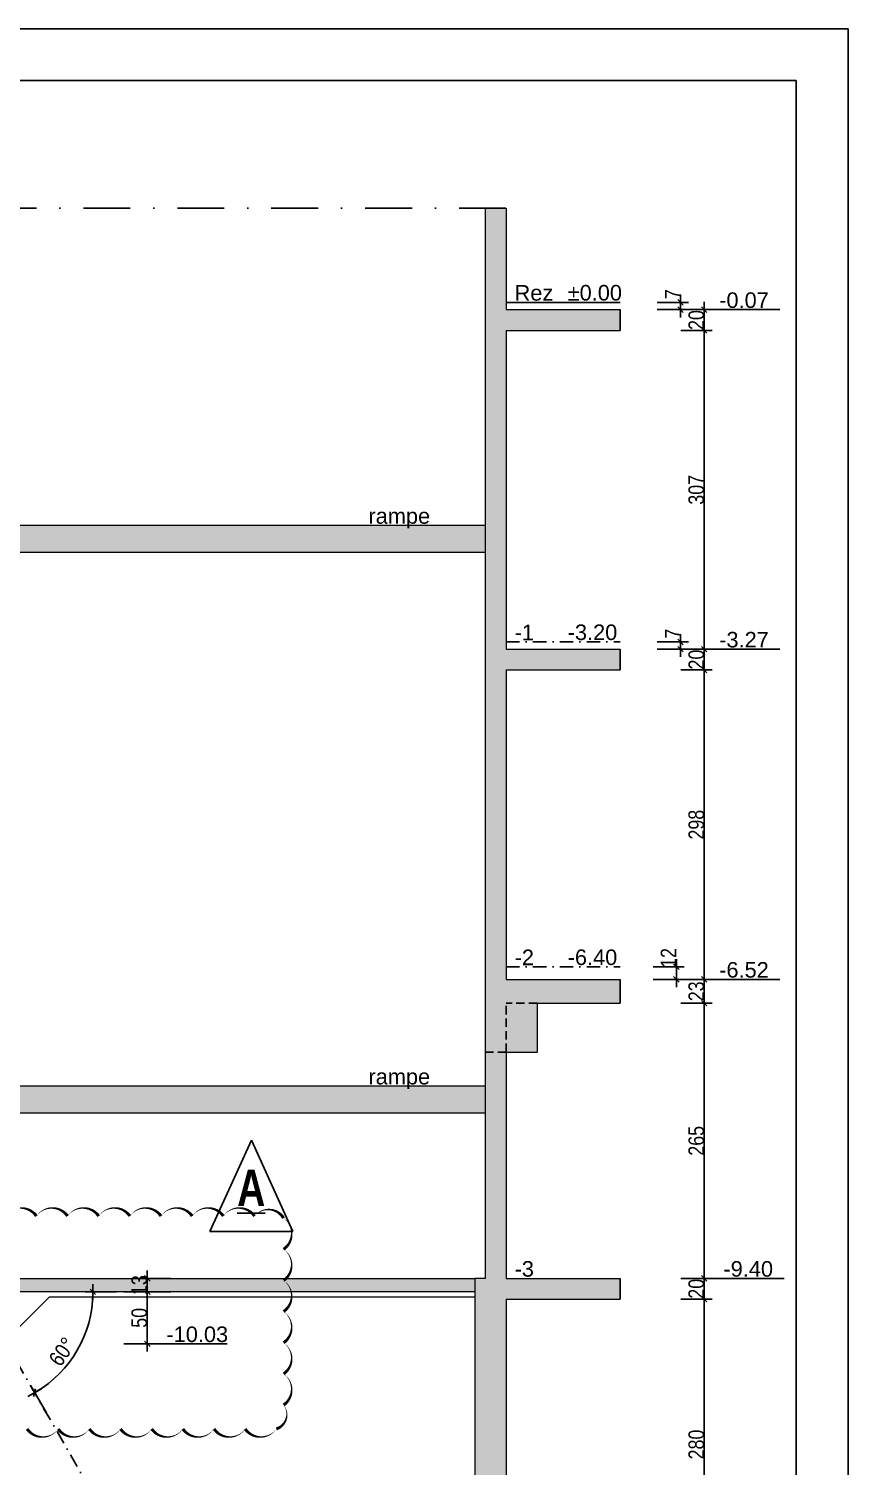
# Model space of a CAD drawing. Header units: centimetres. Extents: x 13078 to 20826, y -18629 to -14429.
# Drawn here: x 20037 to 20826, y -15813 to -14429 of the extents above; entities that cross this region are included whole.
import ezdxf
from ezdxf.enums import TextEntityAlignment as Align

# ---------------------------------------------------------------- set-up
doc = ezdxf.new("R2010")
doc.units = ezdxf.units.CM
doc.header["$LTSCALE"] = 25.4
doc.header["$PDMODE"] = 1
doc.header["$PDSIZE"] = -2
doc.linetypes.add('CACHE', pattern=[9.525, 6.35, -3.175])
doc.linetypes.add('TIRETPTX2', pattern=[50.8, 25.4, -12.7, 0, -12.7])
for name, color, linetype in [('01_cote_gen', 4, 'Continuous'), ('01_linteaux', 2, 'Continuous'), ('01_poch_BN', 9, 'Continuous'), ('01_poch_murs', 253, 'Continuous'), ('01_texte', 230, 'Continuous'), ('AA_COTES', 2, 'Continuous')]:
    doc.layers.add(name, color=color, linetype=linetype)
doc.layers.add('01_murs_coup', color=5, linetype='Continuous', lineweight=60)
doc.styles.add('impact', font='impact.ttf')
doc.styles.add('MATTE_TXT', font='arial.ttf')
doc.styles.add('STYLE2', font='ARIALN.TTF')
doc.dimstyles.new('JB50', dxfattribs={"dimscale": 0.1, "dimtxt": 150, "dimasz": 15, "dimexe": 0.1, "dimexo": 0.1, "dimgap": 0.09, "dimtad": 1, "dimdec": 1, "dimdsep": 46, "dimtxsty": 'STYLE2', "dimblk1": 'BOND_G', "dimblk2": 'BOND_D', "dimsah": 1, "dimcen": 1.5, "dimdle": 0.01, "dimse1": 1, "dimse2": 1, "dimclrd": 4, "dimclre": 2, "dimclrt": 6, "dimazin": 2, "dimtfac": 2.333333, "dimtdec": 1, "dimtix": 1, "dimtmove": 2, "dimatfit": 3, "dimldrblk": 'BOND_G', "dimfxl": 1, "dimtolj": 1, "dimtzin": 0, "dimarcsym": 0})

# ---------------------------------------------------------------- blocks, each defined once
blk = doc.blocks.new('BOND_G')
at = {"layer": 'AA_COTES', "color": 0}
for p, q in [((0, -5), (0, 15)), ((5, 0), (-5, 0)), ((1.77, 1.77), (-1.77, -1.77))]:
    blk.add_line(p, q, dxfattribs=at)
blk = doc.blocks.new('BOND_D')
at = {"layer": 'AA_COTES', "color": 0}
for p, q in [((5, 0), (-5, 0)), ((-1.77, -1.77), (1.77, 1.77)), ((0, 5), (0, -15))]:
    blk.add_line(p, q, dxfattribs=at)
blk = doc.blocks.new('*D215')
at = {"layer": '01_cote_gen', "color": 4, "lineweight": -2, "ltscale": 3, "transparency": 16777216}
blk.add_line((20687, -15634), (20687, -15651), dxfattribs=at)
at = {"layer": 'Defpoints', "color": 0, "ltscale": 3, "transparency": 16777216}
for p in [(20670.7, -15632.5), (20670.7, -15652.5), (20687, -15652.5)]:
    blk.add_point(p, dxfattribs=at)
at = {"layer": '01_cote_gen', "color": 4, "lineweight": -2, "ltscale": 3, "transparency": 16777216, "xscale": 1.5, "yscale": 1.5, "zscale": 1.5}
for name, p, rotation in [('BOND_G', (20687, -15632.5), 90), ('BOND_D', (20687, -15652.5), 270)]:
    blk.add_blockref(name, p, dxfattribs=dict(at, rotation=rotation))
at = {"layer": '01_cote_gen', "color": 6, "ltscale": 3, "transparency": 16777216, "insert": (20679.4, -15642.5), "char_height": 15, "attachment_point": 5, "rotation": 90, "style": 'STYLE2'}
blk.add_mtext('\\A1;20', dxfattribs=at)
blk = doc.blocks.new('*D216')
at = {"layer": '01_cote_gen', "color": 4, "lineweight": -2, "ltscale": 3, "transparency": 16777216}
blk.add_line((20687, -15654), (20687, -15931), dxfattribs=at)
at = {"layer": 'Defpoints', "color": 0, "ltscale": 3, "transparency": 16777216}
for p in [(20670.7, -15652.5), (20612.2, -15932.5), (20687, -15932.5)]:
    blk.add_point(p, dxfattribs=at)
at = {"layer": '01_cote_gen', "color": 4, "lineweight": -2, "ltscale": 3, "transparency": 16777216, "xscale": 1.5, "yscale": 1.5, "zscale": 1.5}
for name, p, rotation in [('BOND_G', (20687, -15652.5), 90), ('BOND_D', (20687, -15932.5), 270)]:
    blk.add_blockref(name, p, dxfattribs=dict(at, rotation=rotation))
at = {"layer": '01_cote_gen', "color": 6, "ltscale": 3, "transparency": 16777216, "insert": (20679.4, -15792.5), "char_height": 15, "attachment_point": 5, "rotation": 90, "style": 'STYLE2'}
blk.add_mtext('\\A1;280', dxfattribs=at)
blk = doc.blocks.new('*D229')
at = {"layer": '01_cote_gen', "color": 4, "lineweight": -2, "ltscale": 3, "transparency": 16777216}
blk.add_line((20150.8, -15647), (20150.8, -15694), dxfattribs=at)
at = {"layer": 'Defpoints', "color": 0, "ltscale": 3, "transparency": 16777216}
for p in [(20077.7, -15645.5), (20128.3, -15695.5), (20150.8, -15695.5)]:
    blk.add_point(p, dxfattribs=at)
at = {"layer": '01_cote_gen', "color": 4, "lineweight": -2, "ltscale": 3, "transparency": 16777216, "xscale": 1.5, "yscale": 1.5, "zscale": 1.5}
for name, p, rotation in [('BOND_G', (20150.8, -15645.5), 90), ('BOND_D', (20150.8, -15695.5), 270)]:
    blk.add_blockref(name, p, dxfattribs=dict(at, rotation=rotation))
at = {"layer": '01_cote_gen', "color": 6, "ltscale": 3, "transparency": 16777216, "insert": (20143.1, -15670.5), "char_height": 15, "attachment_point": 5, "rotation": 90, "style": 'STYLE2'}
blk.add_mtext('\\A1;50', dxfattribs=at)
blk = doc.blocks.new('*D211')
at = {"layer": '01_cote_gen', "color": 4, "lineweight": -2, "ltscale": 3, "transparency": 16777216}
blk.add_line((20687, -15346), (20687, -15366), dxfattribs=at)
at = {"layer": 'Defpoints', "color": 0, "ltscale": 3, "transparency": 16777216}
for p in [(20606, -15344.5), (20606, -15367.5), (20687, -15367.5)]:
    blk.add_point(p, dxfattribs=at)
at = {"layer": '01_cote_gen', "color": 4, "lineweight": -2, "ltscale": 3, "transparency": 16777216, "xscale": 1.5, "yscale": 1.5, "zscale": 1.5}
for name, p, rotation in [('BOND_G', (20687, -15344.5), 90), ('BOND_D', (20687, -15367.5), 270)]:
    blk.add_blockref(name, p, dxfattribs=dict(at, rotation=rotation))
at = {"layer": '01_cote_gen', "color": 6, "ltscale": 3, "transparency": 16777216, "insert": (20679.4, -15356), "char_height": 15, "attachment_point": 5, "rotation": 90, "style": 'STYLE2'}
blk.add_mtext('\\A1;23', dxfattribs=at)
blk = doc.blocks.new('*D212')
at = {"layer": '01_cote_gen', "color": 4, "lineweight": -2, "ltscale": 3, "transparency": 16777216}
blk.add_line((20687, -15369), (20687, -15631), dxfattribs=at)
at = {"layer": 'Defpoints', "color": 0, "ltscale": 3, "transparency": 16777216}
for p in [(20588.5, -15367.5), (20588.5, -15632.5), (20687, -15632.5)]:
    blk.add_point(p, dxfattribs=at)
at = {"layer": '01_cote_gen', "color": 4, "lineweight": -2, "ltscale": 3, "transparency": 16777216, "xscale": 1.5, "yscale": 1.5, "zscale": 1.5}
for name, p, rotation in [('BOND_G', (20687, -15367.5), 90), ('BOND_D', (20687, -15632.5), 270)]:
    blk.add_blockref(name, p, dxfattribs=dict(at, rotation=rotation))
at = {"layer": '01_cote_gen', "color": 6, "ltscale": 3, "transparency": 16777216, "insert": (20679.4, -15500), "char_height": 15, "attachment_point": 5, "rotation": 90, "style": 'STYLE2'}
blk.add_mtext('\\A1;265', dxfattribs=at)
blk = doc.blocks.new('*D213')
at = {"layer": '01_cote_gen', "color": 4, "lineweight": -2, "ltscale": 3, "transparency": 16777216}
blk.add_line((20687, -15028), (20687, -15045), dxfattribs=at)
at = {"layer": 'Defpoints', "color": 0, "ltscale": 3, "transparency": 16777216}
for p in [(20606, -15026.5), (20606, -15046.5), (20687, -15046.5)]:
    blk.add_point(p, dxfattribs=at)
at = {"layer": '01_cote_gen', "color": 4, "lineweight": -2, "ltscale": 3, "transparency": 16777216, "xscale": 1.5, "yscale": 1.5, "zscale": 1.5}
for name, p, rotation in [('BOND_G', (20687, -15026.5), 90), ('BOND_D', (20687, -15046.5), 270)]:
    blk.add_blockref(name, p, dxfattribs=dict(at, rotation=rotation))
at = {"layer": '01_cote_gen', "color": 6, "ltscale": 3, "transparency": 16777216, "insert": (20679.4, -15036.5), "char_height": 15, "attachment_point": 5, "rotation": 90, "style": 'STYLE2'}
blk.add_mtext('\\A1;20', dxfattribs=at)
blk = doc.blocks.new('*D214')
at = {"layer": '01_cote_gen', "color": 4, "lineweight": -2, "ltscale": 3, "transparency": 16777216}
blk.add_line((20687, -15048), (20687, -15343), dxfattribs=at)
at = {"layer": 'Defpoints', "color": 0, "ltscale": 3, "transparency": 16777216}
for p in [(20606, -15046.5), (20551.1, -15344.5), (20687, -15344.5)]:
    blk.add_point(p, dxfattribs=at)
at = {"layer": '01_cote_gen', "color": 4, "lineweight": -2, "ltscale": 3, "transparency": 16777216, "xscale": 1.5, "yscale": 1.5, "zscale": 1.5}
for name, p, rotation in [('BOND_G', (20687, -15046.5), 90), ('BOND_D', (20687, -15344.5), 270)]:
    blk.add_blockref(name, p, dxfattribs=dict(at, rotation=rotation))
at = {"layer": '01_cote_gen', "color": 6, "ltscale": 3, "transparency": 16777216, "insert": (20679.4, -15195.5), "char_height": 15, "attachment_point": 5, "rotation": 90, "style": 'STYLE2'}
blk.add_mtext('\\A1;298', dxfattribs=at)
blk = doc.blocks.new('*D204')
at = {"layer": '01_cote_gen', "color": 4, "lineweight": -2, "ltscale": 3, "transparency": 16777216}
blk.add_line((20660.2, -15334), (20660.2, -15343), dxfattribs=at)
at = {"layer": 'Defpoints', "color": 0, "ltscale": 3, "transparency": 16777216}
for p in [(20606, -15332.5), (20606, -15344.5), (20660.2, -15344.5)]:
    blk.add_point(p, dxfattribs=at)
at = {"layer": '01_cote_gen', "color": 4, "lineweight": -2, "ltscale": 3, "transparency": 16777216, "xscale": 1.5, "yscale": 1.5, "zscale": 1.5}
for name, p, rotation in [('BOND_G', (20660.2, -15332.5), 90), ('BOND_D', (20660.2, -15344.5), 270)]:
    blk.add_blockref(name, p, dxfattribs=dict(at, rotation=rotation))
at = {"layer": '01_cote_gen', "color": 6, "ltscale": 3, "transparency": 16777216, "insert": (20652.6, -15323.9), "char_height": 15, "attachment_point": 5, "rotation": 90, "style": 'STYLE2'}
blk.add_mtext('\\A1;12', dxfattribs=at)
blk = doc.blocks.new('*D205')
at = {"layer": '01_cote_gen', "color": 4, "lineweight": -2, "ltscale": 3, "transparency": 16777216}
blk.add_line((20664.2, -15021), (20664.2, -15025), dxfattribs=at)
at = {"layer": 'Defpoints', "color": 0, "ltscale": 3, "transparency": 16777216}
for p in [(20610.1, -15019.5), (20610.1, -15026.5), (20664.2, -15026.5)]:
    blk.add_point(p, dxfattribs=at)
at = {"layer": '01_cote_gen', "color": 4, "lineweight": -2, "ltscale": 3, "transparency": 16777216, "xscale": 1.5, "yscale": 1.5, "zscale": 1.5}
for name, p, rotation in [('BOND_G', (20664.2, -15019.5), 90), ('BOND_D', (20664.2, -15026.5), 270)]:
    blk.add_blockref(name, p, dxfattribs=dict(at, rotation=rotation))
at = {"layer": '01_cote_gen', "color": 6, "ltscale": 3, "transparency": 16777216, "insert": (20656.7, -15011.6), "char_height": 15, "attachment_point": 5, "rotation": 90, "style": 'STYLE2'}
blk.add_mtext('\\A1;7', dxfattribs=at)
blk = doc.blocks.new('*D206')
at = {"layer": '01_cote_gen', "color": 4, "lineweight": -2, "ltscale": 3, "transparency": 16777216}
blk.add_line((20687, -14701), (20687, -14718), dxfattribs=at)
at = {"layer": 'Defpoints', "color": 0, "ltscale": 3, "transparency": 16777216}
for p in [(20602, -14699.5), (20602, -14719.5), (20687, -14719.5)]:
    blk.add_point(p, dxfattribs=at)
at = {"layer": '01_cote_gen', "color": 4, "lineweight": -2, "ltscale": 3, "transparency": 16777216, "xscale": 1.5, "yscale": 1.5, "zscale": 1.5}
for name, p, rotation in [('BOND_G', (20687, -14699.5), 90), ('BOND_D', (20687, -14719.5), 270)]:
    blk.add_blockref(name, p, dxfattribs=dict(at, rotation=rotation))
at = {"layer": '01_cote_gen', "color": 6, "ltscale": 3, "transparency": 16777216, "insert": (20679.4, -14709.5), "char_height": 15, "attachment_point": 5, "rotation": 90, "style": 'STYLE2'}
blk.add_mtext('\\A1;20', dxfattribs=at)
blk = doc.blocks.new('*D207')
at = {"layer": '01_cote_gen', "color": 4, "lineweight": -2, "ltscale": 3, "transparency": 16777216}
blk.add_line((20687, -14721), (20687, -15025), dxfattribs=at)
at = {"layer": 'Defpoints', "color": 0, "ltscale": 3, "transparency": 16777216}
for p in [(20602, -14719.5), (20602, -15026.5), (20687, -15026.5)]:
    blk.add_point(p, dxfattribs=at)
at = {"layer": '01_cote_gen', "color": 4, "lineweight": -2, "ltscale": 3, "transparency": 16777216, "xscale": 1.5, "yscale": 1.5, "zscale": 1.5}
for name, p, rotation in [('BOND_G', (20687, -14719.5), 90), ('BOND_D', (20687, -15026.5), 270)]:
    blk.add_blockref(name, p, dxfattribs=dict(at, rotation=rotation))
at = {"layer": '01_cote_gen', "color": 6, "ltscale": 3, "transparency": 16777216, "insert": (20679.4, -14873), "char_height": 15, "attachment_point": 5, "rotation": 90, "style": 'STYLE2'}
blk.add_mtext('\\A1;307', dxfattribs=at)
blk = doc.blocks.new('*D208')
at = {"layer": '01_cote_gen', "color": 4, "lineweight": -2, "ltscale": 3, "transparency": 16777216}
blk.add_line((20664.2, -14694), (20664.2, -14698), dxfattribs=at)
at = {"layer": 'Defpoints', "color": 0, "ltscale": 3, "transparency": 16777216}
for p in [(20610.1, -14692.5), (20610.1, -14699.5), (20664.2, -14699.5)]:
    blk.add_point(p, dxfattribs=at)
at = {"layer": '01_cote_gen', "color": 4, "lineweight": -2, "ltscale": 3, "transparency": 16777216, "xscale": 1.5, "yscale": 1.5, "zscale": 1.5}
for name, p, rotation in [('BOND_G', (20664.2, -14692.5), 90), ('BOND_D', (20664.2, -14699.5), 270)]:
    blk.add_blockref(name, p, dxfattribs=dict(at, rotation=rotation))
at = {"layer": '01_cote_gen', "color": 6, "ltscale": 3, "transparency": 16777216, "insert": (20656.7, -14684.6), "char_height": 15, "attachment_point": 5, "rotation": 90, "style": 'STYLE2'}
blk.add_mtext('\\A1;7', dxfattribs=at)
blk = doc.blocks.new('*D222')
at = {"layer": '01_cote_gen', "color": 4, "lineweight": -2, "ltscale": 3, "transparency": 16777216}
for p, q in [((20150.8, -15631), (20150.8, -15629.5)), ((20150.8, -15632.5), (20150.8, -15645.5)), ((20150.8, -15647), (20150.8, -15648.5))]:
    blk.add_line(p, q, dxfattribs=at)
at = {"layer": 'Defpoints', "color": 0, "ltscale": 3, "transparency": 16777216}
for p in [(20135, -15632.5), (20077.7, -15645.5), (20150.8, -15645.5)]:
    blk.add_point(p, dxfattribs=at)
at = {"layer": '01_cote_gen', "color": 4, "lineweight": -2, "ltscale": 3, "transparency": 16777216, "xscale": 1.5, "yscale": 1.5, "zscale": 1.5}
for name, p, rotation in [('BOND_G', (20150.8, -15632.5), 270), ('BOND_D', (20150.8, -15645.5), 90)]:
    blk.add_blockref(name, p, dxfattribs=dict(at, rotation=rotation))
at = {"layer": '01_cote_gen', "color": 6, "ltscale": 3, "transparency": 16777216, "insert": (20143.1, -15639), "char_height": 15, "attachment_point": 5, "rotation": 90, "style": 'STYLE2'}
blk.add_mtext('\\A1;13', dxfattribs=at)
blk = doc.blocks.new('*D319')
at = {"layer": '01_poch_murs', "color": 4, "lineweight": -2, "transparency": 16777216}
blk.add_arc((19986.2, -15645.5), 112.2, 300.7662, 359.2338, dxfattribs=at)
at = {"layer": 'Defpoints', "color": 0, "transparency": 16777216}
for p in [(19986.2, -15645.5), (20087, -15645.5), (20091.6, -15683.9), (20038.7, -15736.3)]:
    blk.add_point(p, dxfattribs=at)
at = {"layer": '01_poch_murs', "color": 4, "lineweight": -2, "transparency": 16777216, "xscale": 1.5, "yscale": 1.5, "zscale": 1.5}
for name, p, rotation in [('BOND_D', (20098.4, -15645.5), 89.6169215990181), ('BOND_G', (20042.3, -15742.6), 210.3830784009811)]:
    blk.add_blockref(name, p, dxfattribs=dict(at, rotation=rotation))
at = {"layer": '01_poch_murs', "color": 6, "transparency": 16777216, "insert": (20069, -15703), "char_height": 15, "attachment_point": 5, "rotation": 55.215, "style": 'STYLE2'}
blk.add_mtext('\\A1;60°', dxfattribs=at)

msp = doc.modelspace()

# ---------------------------------------------------------------- hatches: boundary and pattern name
at = {"layer": '01_poch_BN'}
h = msp.add_hatch(color=256, dxfattribs=at)
h.dxf.hatch_style = 1
h.paths.add_polyline_path([(19626.24, -14699.5), (18684.47, -14699.5), (18684.47, -14601.74), (18668.47, -14601.74), (18668.47, -14785.5), (18684.47, -14785.5), (18684.47, -14722.5), (19306.22, -14722.5), (19626.24, -14722.5)])
h.paths.add_polyline_path([(18752.47, -14785.5), (18668.47, -14785.5), (18668.47, -14845.5), (18752.47, -14845.5)])
h.paths.add_polyline_path([(18752.47, -14845.5), (18727.47, -14845.5), (18727.47, -15695.5), (18777.47, -15695.5), (18777.47, -15665.5), (18752.47, -15665.5)])
h.paths.add_polyline_path([(19306.22, -15177.5), (18752.47, -15177.5), (18752.47, -15203.5), (19306.22, -15203.5)])
h.paths.add_polyline_path([(19924.99, -14699.5), (19626.24, -14699.5), (19626.24, -14722.5), (19924.99, -14722.5)])
h.paths.add_polyline_path([(19946.22, -14601.74), (19937.17, -14601.74), (19937.17, -14699.5), (19946.22, -14699.5)])
h.paths.add_polyline_path([(19937.17, -14601.74), (19924.99, -14601.74), (19924.99, -14699.5), (19937.17, -14699.5)])
h.paths.add_polyline_path([(20476.19, -14907.5), (19946.22, -14907.5), (19946.22, -14933.5), (20476.19, -14933.5)])
h.paths.add_polyline_path([(20476.19, -15447.5), (19946.22, -15447.5), (19946.22, -15473.5), (20476.19, -15473.5)])
h.paths.add_polyline_path([(20466.19, -15632.5), (19924.99, -15632.5), (19924.99, -15645.5), (20466.19, -15645.5)])
h.paths.add_polyline_path([(19937.17, -15645.5), (19626.24, -15645.5), (19626.24, -15695.5), (19937.17, -15695.5)])
h.paths.add_polyline_path([(19626.24, -15645.5), (19317.17, -15645.5), (19317.17, -15695.5), (19626.24, -15695.5)])
h.paths.add_polyline_path([(19306.22, -15632.5), (18752.47, -15632.5), (18752.47, -15645.5), (19306.22, -15645.5)])
h.paths.add_polyline_path([(19317.17, -15645.5), (19266.22, -15645.5), (19266.22, -15695.5), (19317.17, -15695.5)])
h = msp.add_hatch(color=256, dxfattribs=at)
h.dxf.hatch_style = 1
h.paths.add_polyline_path([(20606.03, -14699.5), (20496.19, -14699.5), (20496.19, -14601.74), (20476.19, -14601.74), (20476.19, -15414.5), (20496.19, -15414.5), (20496.19, -15367.5), (20526.19, -15367.5), (20606.03, -15367.5), (20606.03, -15344.5), (20496.19, -15344.5), (20496.19, -15046.5), (20606.03, -15046.5), (20606.03, -15026.5), (20496.19, -15026.5), (20496.19, -14719.5), (20606.03, -14719.5)])
h.paths.add_polyline_path([(20526.19, -15367.5), (20496.19, -15367.5), (20496.19, -15414.5), (20526.19, -15414.5)], flags=17)
h.paths.add_polyline_path([(20606.03, -15632.5), (20496.19, -15632.5), (20496.19, -15414.5), (20476.19, -15414.5), (20476.19, -15632.5), (20466.19, -15632.5), (20466.14, -16082.5), (20381.19, -16084.5), (20381.19, -16272.5), (20401.19, -16272.5), (20401.19, -16109.5), (20466.19, -16109.5), (20466.19, -16119.5), (20496.19, -16119.5), (20496.19, -15952.5), (20606.03, -15952.5), (20606.03, -15932.5), (20496.19, -15932.5), (20496.19, -15652.5), (20606.03, -15652.5)])
h.paths.add_polyline_path([(20496.19, -16119.5), (20466.19, -16119.5), (20466.19, -16229.5), (20496.19, -16229.5)], flags=17)
h.paths.add_polyline_path([(20496.19, -16229.5), (20466.19, -16229.5), (20466.19, -16272.5), (20496.19, -16272.5)])
h.paths.add_polyline_path([(20606.03, -16239.5), (20496.19, -16239.5), (20496.19, -16252.5), (20606.03, -16252.5)], flags=17)
h.paths.add_polyline_path([(20536.19, -16272.5), (20496.19, -16272.5), (20466.19, -16272.5), (20466.19, -16307.5), (20536.19, -16307.5)])
h.paths.add_polyline_path([(20466.19, -16272.5), (20381.19, -16272.5), (20381.19, -16307.5), (20466.19, -16307.5)])

# ---------------------------------------------------------------- linework, layer by layer
msp.add_line((20825.65, -14428.94), (20825.65, -17143.94))
at = {"layer": '01_cote_gen'}
msp.add_line((20825.65, -14428.94), (13098.45, -14428.94), dxfattribs=at)
at = {"layer": '01_cote_gen', "ltscale": 3}
msp.add_line((20496.19, -14692.5), (20606.03, -14692.5), dxfattribs=at)
at = {"layer": '01_linteaux', "linetype": 'TIRETPTX2', "ltscale": 0.07}
msp.add_line((18642.51, -14601.74), (20514.04, -14601.74), dxfattribs=at)
at = {"layer": '01_linteaux', "linetype": 'TIRETPTX2', "ltscale": 0.02}
for p, q in [((20606.03, -14692.5), (20496.19, -14692.5)), ((20496.19, -15019.5), (20606.03, -15019.5)), ((20496.19, -15332.5), (20606.03, -15332.5)), ((19986.22, -15645.5), (20381.19, -16329.6))]:
    msp.add_line(p, q, dxfattribs=at)
at = {"layer": '01_linteaux', "linetype": 'CACHE', "ltscale": 0.05}
for p, q in [((20496.19, -15414.5), (20496.19, -15367.5)), ((20526.19, -15367.5), (20496.19, -15367.5)), ((20496.19, -15414.5), (20476.19, -15414.5))]:
    msp.add_line(p, q, dxfattribs=at)
at = {"layer": '01_murs_coup', "linetype": 'Continuous', "lineweight": 5}
for p, q in [((20476.19, -14601.74), (20476.19, -15632.5)), ((20496.19, -14601.74), (20496.19, -14699.5)), ((20496.19, -14699.5), (20606.03, -14699.5)), ((20496.19, -14719.5), (20606.03, -14719.5)), ((20496.19, -14719.5), (20496.19, -15026.5)), ((20476.19, -14907.5), (19946.22, -14907.5)), ((20476.19, -14933.5), (19946.22, -14933.5)), ((20496.19, -15026.5), (20606.03, -15026.5)), ((20496.19, -15046.5), (20606.03, -15046.5)), ((20496.19, -15046.5), (20496.19, -15344.5)), ((20496.19, -15344.5), (20606.03, -15344.5)), ((20526.19, -15367.5), (20606.03, -15367.5)), ((20526.19, -15367.5), (20526.19, -15414.5)), ((20496.19, -15414.5), (20526.19, -15414.5)), ((20496.19, -15414.5), (20496.19, -15632.5)), ((20476.19, -15447.5), (19946.22, -15447.5)), ((20476.19, -15473.5), (19946.22, -15473.5)), ((19924.99, -15632.5), (20466.19, -15632.5)), ((20466.19, -15632.5), (20466.19, -16082.5)), ((20476.19, -15632.5), (20466.19, -15632.5)), ((20496.19, -15632.5), (20606.03, -15632.5)), ((20466.19, -15645.5), (19946.22, -15645.5)), ((20056.22, -15650.5), (20006.22, -15700.5)), ((20466.19, -15650.5), (20056.22, -15650.5)), ((20496.19, -15652.5), (20606.03, -15652.5)), ((20496.19, -15652.5), (20496.19, -15932.5))]:
    msp.add_line(p, q, dxfattribs=at)
at = {"layer": '01_poch_BN'}
for p, q in [((20606.03, -14699.5), (20606.03, -14719.5)), ((20606.03, -15026.5), (20606.03, -15046.5)), ((20606.03, -15344.5), (20606.03, -15367.5)), ((20606.03, -15632.5), (20606.03, -15652.5))]:
    msp.add_line(p, q, dxfattribs=at)
at = {"layer": '01_texte'}
for p, q in [((20775.65, -14478.94), (13148.45, -14478.94)), ((20775.65, -14478.94), (20775.65, -17143.94)), ((20690.46, -14699.5), (20759.76, -14699.5)), ((20690.46, -15026.5), (20759.76, -15026.5)), ((20690.46, -15344.5), (20759.76, -15344.5)), ((20251, -15499.5), (20211, -15587.5)), ((20251, -15499.5), (20291, -15587.5)), ((20291, -15587.5), (20211, -15587.5)), ((20694.54, -15632.5), (20763.84, -15632.5)), ((20136.05, -15645.5), (20136.05, -15645.5)), ((20158.25, -15695.5), (20227.55, -15695.5))]:
    msp.add_line(p, q, dxfattribs=at)
msp.add_lwpolyline([(20014, -15572.5, 0, 3, -0.5205671), (20044, -15572.5, 0, 3, -0.5205671), (20074, -15572.5, 0, 3, -0.5205671), (20104, -15572.5, 0, 3, -0.5205671), (20134, -15572.5, 0, 3, -0.5205671), (20164, -15572.5, 0, 3, -0.5205671), (20194, -15572.5, 0, 3, -0.5205671), (20224, -15572.5, 0, 3, -0.5205671), (20254, -15572.5, 0, 3, -0.5205671), (20282, -15574.5, 0, 3, -0.5205671), (20282, -15604.5, 0, 3, -0.5205671), (20282, -15634.5, 0, 3, -0.5205671), (20282, -15664.5, 0, 3, -0.5205671), (20282, -15694.5, 0, 3, -0.5205671), (20282, -15724.5, 0, 3, -0.5205671), (20282, -15754.5, 0, 3, -0.5205671), (20275, -15777.5, 0, 3, -0.5205671), (20245, -15777.5, 0, 3, -0.5205671), (20215, -15777.5, 0, 3, -0.5205671), (20185, -15777.5, 0, 3, -0.5205671), (20155, -15777.5, 0, 3, -0.5205671), (20125, -15777.5, 0, 3, -0.5205671), (20095, -15777.5, 0, 3, -0.5205671), (20065, -15777.5, 0, 3, -0.5205671), (20035, -15777.5, 0, 3, -0.5205671)], format="xyseb", dxfattribs=at)

# ---------------------------------------------------------------- texts
at = {"layer": '01_texte', "style": 'MATTE_TXT'}
for s, p in [('%%P0.00', (20555.52, -14690.7)), ('Rez', (20504.4, -14690.84)), ('-0.07', (20701.41, -14697.84)), ('rampe', (20363.71, -14905.7)), ('-1', (20504.4, -15017.84)), ('-3.20', (20555.52, -15017.7)), ('-3.27', (20701.41, -15024.84)), ('-2', (20504.4, -15330.84)), ('-6.40', (20555.52, -15330.7)), ('-6.52', (20701.41, -15342.84)), ('rampe', (20363.71, -15445.7)), ('-3', (20504.4, -15630.84)), ('-9.40', (20705.49, -15630.84)), ('-10.03', (20169.2, -15693.84))]:
    msp.add_text(s, height=15, dxfattribs=at).set_placement(p)
at = {"layer": '01_texte', "style": 'impact'}
msp.add_text('%%UA', height=35, dxfattribs=at).set_placement((20250.81, -15573.32), align=Align.BOTTOM_CENTER)

# ---------------------------------------------------------------- dimensions: what is measured, and where the dimension line sits
at = {"layer": '01_cote_gen', "ltscale": 3}
for base, p1, p2, picture, middle in [((20664.24, -14699.5), (20610.12, -14692.5), (20610.12, -14699.5), '*D208', (20656.73, -14684.61)), ((20664.24, -15026.5), (20610.12, -15019.5), (20610.12, -15026.5), '*D205', (20656.73, -15011.61)), ((20660.16, -15344.5), (20606.03, -15332.5), (20606.03, -15344.5), '*D204', (20652.62, -15323.93))]:
    dim = msp.add_linear_dim(base=base, p1=p1, p2=p2, angle=90, dimstyle='JB50', dxfattribs=at)
    dim.commit()
    dim.dimension.update_dxf_attribs({"geometry": picture, "text_midpoint": middle, "dimtype": 160})
for base, p1, p2, picture, middle in [((20687.04, -14719.5), (20601.95, -14699.5), (20601.95, -14719.5), '*D206', (20679.38, -14709.5)), ((20687.04, -15026.5), (20601.95, -14719.5), (20601.95, -15026.5), '*D207', (20679.38, -14873)), ((20687.04, -15046.5), (20606.03, -15026.5), (20606.03, -15046.5), '*D213', (20679.38, -15036.5)), ((20687.04, -15344.5), (20606.03, -15046.5), (20551.11, -15344.5), '*D214', (20679.38, -15195.5)), ((20687.04, -15367.5), (20606.03, -15344.5), (20606.03, -15367.5), '*D211', (20679.38, -15356)), ((20687.04, -15632.5), (20588.53, -15367.5), (20588.53, -15632.5), '*D212', (20679.38, -15500)), ((20150.75, -15645.5), (20134.98, -15632.5), (20077.72, -15645.5), '*D222', (20143.09, -15639)), ((20687.04, -15652.5), (20670.7, -15632.5), (20670.7, -15652.5), '*D215', (20679.38, -15642.5)), ((20150.75, -15695.5), (20077.72, -15645.5), (20128.25, -15695.5), '*D229', (20143.09, -15670.5)), ((20687.04, -15932.5), (20670.7, -15652.5), (20612.19, -15932.5), '*D216', (20679.38, -15792.5))]:
    dim = msp.add_linear_dim(base=base, p1=p1, p2=p2, angle=90, dimstyle='JB50', dxfattribs=at)
    dim.commit()
    dim.dimension.update_dxf_attribs({"geometry": picture, "text_midpoint": middle})
at = {"layer": '01_poch_murs'}
dim = msp.add_angular_dim_3p(base=(20091.63, -15683.87), center=(19986.22, -15645.5), p1=(20087, -15645.5), p2=(20038.67, -15736.34), dimstyle='JB50', dxfattribs=at)
dim.commit()
dim.dimension.update_dxf_attribs({"geometry": '*D319', "text_midpoint": (20069, -15703), "dimtype": 165})

doc.saveas('drawing.dxf')
